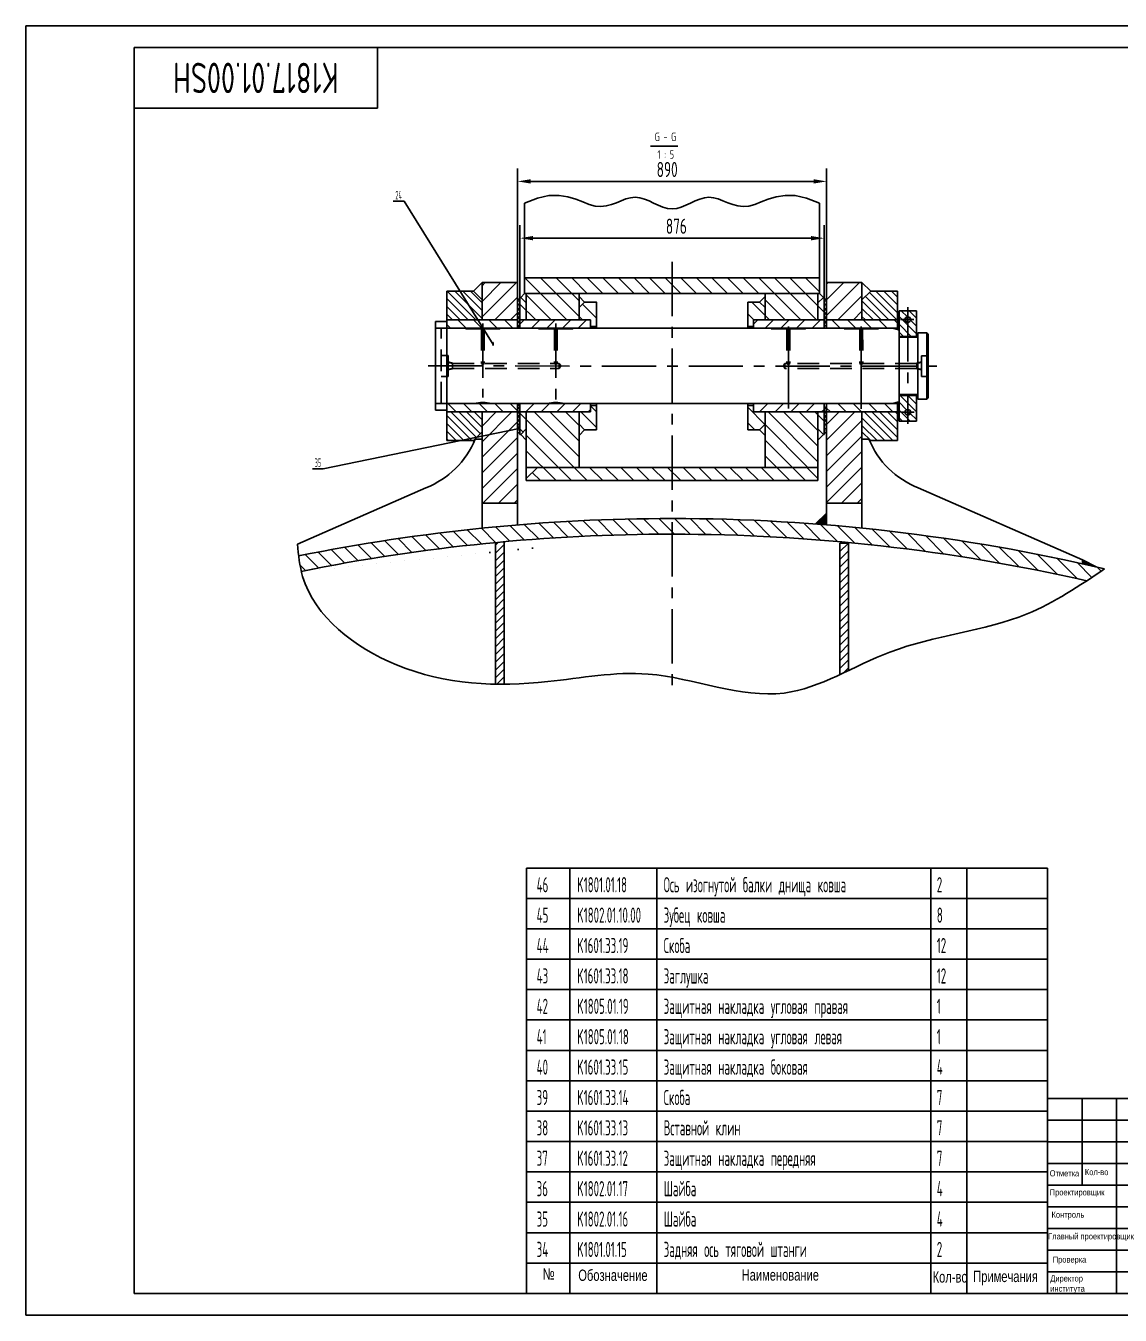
# Model space of a CAD drawing. Header units: millimetres. Extents: x 0 to 21000, y 0 to 14850.
# Drawn here: x 0 to 12608, y 0 to 14850 of the extents above; entities that cross this region are included whole.
import ezdxf
from ezdxf.enums import TextEntityAlignment as Align

# ---------------------------------------------------------------- set-up
doc = ezdxf.new("R2010")
doc.units = ezdxf.units.MM
doc.header["$LTSCALE"] = 500
doc.linetypes.add('F', pattern=[0.75, 0.5, -0.25])
doc.linetypes.add('G', pattern=[2, 1.25, -0.25, 0.25, -0.25])
for name, color, linetype in [('01', 7, 'Continuous'), ('02', 1, 'Continuous'), ('04', 2, 'F'), ('05', 4, 'G'), ('08', 1, 'Continuous'), ('11', 3, 'Continuous'), ('THICK', 7, 'Continuous')]:
    doc.layers.add(name, color=color, linetype=linetype)
doc.styles.add('HZLIB', font='TXT.shx', dxfattribs={"width": 0.5, "height": 175})
doc.styles.get("Standard").update_dxf_attribs({"font": 'isocp', "width": 0.707, "bigfont": 'intecad.shx'})
doc.dimstyles.new('INTE', dxfattribs={"dimscale": 50, "dimtxt": 3.5, "dimasz": 3, "dimexe": 3, "dimexo": 0, "dimgap": 1, "dimtad": 1, "dimdec": 3, "dimdsep": 46, "dimtxsty": 'Standard', "dimcen": 0, "dimclrd": 1, "dimclre": 1, "dimclrt": 3, "dimadec": 4, "dimazin": 0, "dimtfac": 1, "dimtdec": 3, "dimtmove": 0, "dimatfit": 0, "dimfxl": 0, "dimarcsym": 0})
pattern_1 = [(135, (-21492.16, -3377.96), (-89.80256, -89.80256), [])]
pattern_2 = [(45, (2329.9, 6773.44), (-89.8026, 89.8026), [])]
pattern_3 = [(45, (2329.896, 6773.435), (-44.9013, 44.9013), [])]

# ---------------------------------------------------------------- blocks, each defined once
blk = doc.blocks.new('*D159')
at = {"layer": '08', "color": 1, "lineweight": -2}
for p, q in [((5665, 11746), (5665, 13208)), ((9225, 11893), (9225, 13208)), ((5815, 13058), (9075, 13058))]:
    blk.add_line(p, q, dxfattribs=at)
at = {"layer": '08', "color": 1}
for points in [[(5815, 13083), (5815, 13033), (5665, 13058)], [(9075, 13083), (9075, 13033), (9225, 13058)]]:
    blk.add_solid(points, dxfattribs=at)
at = {"layer": 'Defpoints', "color": 0}
for p in [(9225, 13058), (9225, 11893), (5665, 11746)]:
    blk.add_point(p, dxfattribs=at)
at = {"layer": '08', "color": 3, "insert": (7389, 13195), "char_height": 175, "attachment_point": 5}
blk.add_mtext('890', dxfattribs=at)
blk = doc.blocks.new('*D160')
at = {"layer": '08', "color": 1, "lineweight": -2}
for p, q in [((5693, 11723), (5693, 12554)), ((9197, 11723), (9197, 12554)), ((9047, 12404), (5843, 12404))]:
    blk.add_line(p, q, dxfattribs=at)
at = {"layer": '08', "color": 1}
for points in [[(5843, 12429), (5843, 12379), (5693, 12404)], [(9047, 12429), (9047, 12379), (9197, 12404)]]:
    blk.add_solid(points, dxfattribs=at)
at = {"layer": 'Defpoints', "color": 0}
for p in [(5693, 12404), (5693, 11723), (9197, 11723)]:
    blk.add_point(p, dxfattribs=at)
at = {"layer": '08', "color": 3, "insert": (7495, 12542), "char_height": 175, "attachment_point": 5}
blk.add_mtext('876', dxfattribs=at)
blk = doc.blocks.new('*U105', base_point=(251.96, 168.31))
at = {"layer": '01'}
for p, q in [((251.96, 168.31), (251.96, 182.31)), ((195.96, 168.31), (251.96, 168.31))]:
    blk.add_line(p, q, dxfattribs=at)
blk = doc.blocks.new('*U106')
at = {"layer": '04'}
blk.add_blockref('*U105', (0, 0), dxfattribs=at)
blk = doc.blocks.new('*U107')
at = {"layer": '01'}
for points in [[(415, 292), (25, 292)], [(25, 292), (25, 5)], [(25, 5), (415, 5)]]:
    blk.add_lwpolyline(points, dxfattribs=at)
at = {"layer": '02'}
for points in [[(420, 297), (0, 297)], [(0, 297), (0, 0)], [(0, 0), (420, 0)]]:
    blk.add_lwpolyline(points, dxfattribs=at)

msp = doc.modelspace()

# ---------------------------------------------------------------- hatches: boundary and pattern name
at = {"layer": '01'}
msp.add_hatch(color=256, dxfattribs=at).paths.add_polyline_path([(9225.1963, 9236.3097), (9225.1963, 9102.064, 0.0014916738), (9096.2443, 9112.3)])
at = {"layer": '02', "linetype": 'Continuous'}
h = msp.add_hatch(dxfattribs=at)
h.set_pattern_fill('LINE', color=1, scale=40, angle=45, style=0)
h.set_pattern_definition(pattern_2)
h.paths.add_polyline_path([(5665.1963, 10210.1703), (5257.1963, 10126.0031), (5257.1963, 9351.2595), (5665.1963, 9351.2595)])
h.paths.add_polyline_path([(5665.1963, 10402.5835), (5257.1963, 10402.5835), (5257.1963, 10126.0031), (5665.1963, 10210.1703)])
h.paths.add_polyline_path([(5665.1963, 11892.5835), (5257.1963, 11892.5835), (5257.1963, 11462.5835), (5665.1963, 11462.5835)])
at = {"layer": '02'}
h = msp.add_hatch(dxfattribs=at)
h.set_pattern_fill('ANSI31', color=256, scale=40, angle=90, style=0)
h.set_pattern_definition(pattern_1)
h.paths.add_polyline_path([(5893.1963, 9764.5835), (5765.1963, 9636.5835), (5765.1963, 9612.5835), (7445.1963, 9612.5835), (7445.1963, 9764.5835)])
h.paths.add_polyline_path([(9125.1963, 9612.5835), (9125.1963, 9636.5835), (8997.1963, 9764.5835), (7445.1963, 9764.5835), (7445.1963, 9612.5835)])
h.paths.add_polyline_path([(9125.1963, 9764.5835), (9125.1963, 10402.5835), (8517.1963, 10402.5835), (8517.1963, 9764.5835)])
h.paths.add_polyline_path([(6373.1963, 10402.5835), (5765.1963, 10402.5835), (5765.1963, 9764.5835), (6373.1963, 9764.5835)])
h.paths.add_polyline_path([(5765.1963, 11766.5835), (5765.1963, 11462.5835), (6373.1963, 11462.5835), (6373.1963, 11766.5835)])
h.paths.add_polyline_path([(9125.1963, 11462.5835), (9125.1963, 11766.5835), (8517.1963, 11766.5835), (8517.1963, 11462.5835)])
h.paths.add_polyline_path([(9145.1963, 11766.5835), (9145.1963, 11946.5835), (7445.1963, 11946.5835), (7445.1963, 11766.5835)])
h.paths.add_polyline_path([(8385.1963, 11462.5835), (8517.1963, 11462.5835), (8517.1963, 11604.5835), (8453.1963, 11668.5835), (8317.1963, 11668.5835), (8317.1963, 11388.5835), (8385.1963, 11388.5835)])
h.paths.add_polyline_path([(8453.1963, 10196.5835), (8517.1963, 10260.5835), (8517.1963, 10402.5835), (8385.1963, 10402.5835), (8385.1963, 10476.5835), (8317.1963, 10476.5835), (8317.1963, 10196.5835)])
h.paths.add_polyline_path([(9125.1963, 10206.5835), (9189.1963, 10142.5835), (9197.1963, 10142.5835), (9197.1963, 10402.5835), (9125.1963, 10402.5835)])
h.paths.add_polyline_path([(9197.1963, 11722.5835), (9189.1963, 11722.5835), (9125.1963, 11658.5835), (9125.1963, 11462.5835), (9197.1963, 11462.5835)])
h.paths.add_polyline_path([(6373.1963, 11604.5835), (6373.1963, 11462.5835), (6505.1963, 11462.5835), (6505.1963, 11388.5835), (6573.1963, 11388.5835), (6573.1963, 11668.5835), (6437.1963, 11668.5835)])
h.paths.add_polyline_path([(6505.1963, 10402.5835), (6373.1963, 10402.5835), (6373.1963, 10260.5835), (6437.1963, 10196.5835), (6573.1963, 10196.5835), (6573.1963, 10476.5835), (6505.1963, 10476.5835)])
h.paths.add_polyline_path([(5765.1963, 10402.5835), (5693.1963, 10402.5835), (5693.1963, 10142.5835), (5701.1963, 10142.5835), (5765.1963, 10206.5835)])
h.paths.add_polyline_path([(5765.1963, 11658.5835), (5701.1963, 11722.5835), (5693.1963, 11722.5835), (5693.1963, 11462.5835), (5765.1963, 11462.5835)])
h = msp.add_hatch(dxfattribs=at)
h.set_pattern_fill('ANSI31', color=256, scale=40, angle=90, style=0)
h.set_pattern_definition(pattern_1)
h.paths.add_polyline_path([(5745.1963, 11946.5835), (5745.1963, 11766.5835), (7445.1963, 11766.5835), (7445.1963, 11946.5835)])
at = {"layer": '02', "linetype": 'Continuous'}
h = msp.add_hatch(dxfattribs=at)
h.set_pattern_fill('LINE', color=1, scale=40, angle=45, style=0)
h.set_pattern_definition(pattern_2)
h.paths.add_polyline_path([(9633.1963, 10007.2595), (9633.1963, 10402.5835), (9225.1963, 10402.5835), (9225.1963, 9351.2595), (9633.1963, 9351.2595)])
h.paths.add_polyline_path([(9633.1963, 11892.5835), (9225.1963, 11892.5835), (9225.1963, 11462.5835), (9633.1963, 11462.5835)])
at = {"layer": '02'}
h = msp.add_hatch(dxfattribs=at)
h.set_pattern_fill('LINE', color=256, scale=20, angle=135, style=0)
h.set_pattern_definition([(135, (2329.896, 6773.435), (-44.9013, -44.9013), [])])
h.paths.add_polyline_path([(5257.1963, 10402.5835), (4849.1963, 10402.5835), (4849.1963, 10072.5835), (4998.2447, 10072.5835), (5198.5093, 10113.8965), (5257.1963, 10172.5835)])
h.paths.add_polyline_path([(5198.5093, 10113.8965), (4998.2447, 10072.5835), (5157.1963, 10072.5835)], flags=17)
h.paths.add_polyline_path([(5003.1046, 11792.5835), (4849.1963, 11792.5835), (4849.1963, 11462.5835), (5208.4904, 11462.5835)])
h.paths.add_polyline_path([(5257.1963, 11692.5835), (5157.1963, 11792.5835), (5003.1046, 11792.5835), (5208.4904, 11462.5835), (5257.1963, 11462.5835)])
h.paths.add_polyline_path([(10041.1963, 10402.5835), (9633.1963, 10402.5835), (9633.1963, 10172.5835), (9733.1963, 10072.5835), (10041.1963, 10072.5835)])
h.paths.add_polyline_path([(10041.1963, 11792.5835), (9733.1963, 11792.5835), (9633.1963, 11692.5835), (9633.1963, 11462.5835), (10041.1963, 11462.5835)])
h = msp.add_hatch(dxfattribs=at)
h.set_pattern_fill('ANGLE', color=256, scale=5, angle=45, style=0)
h.set_pattern_definition([(45, (-21492.16, -3377.96), (-24.695704, 24.695704), [25.4, -9.525]), (135, (-21492.16, -3377.96), (-24.695704, -24.695704), [25.4, -9.525])])
h.paths.add_polyline_path([(5693.1963, 10481.4336), (5665.1963, 10481.4215), (5665.1963, 10161.4311), (5693.1963, 10161.4433)])
h.paths.add_polyline_path([(5665.1963, 11382.0304), (5693.1963, 11382.0183), (5693.1963, 11702.0183), (5665.1963, 11702.0305)])
h = msp.add_hatch(dxfattribs=at)
h.set_pattern_fill('ANGLE', color=256, scale=5, angle=45, style=0)
h.set_pattern_definition([(135, (36382.553, -3377.96), (24.695704, 24.695704), [25.4, -9.525]), (45, (36382.553, -3377.96), (24.695704, -24.695704), [25.4, -9.525])])
h.paths.add_polyline_path([(9197.1963, 10481.4336), (9225.1963, 10481.4215), (9225.1963, 10161.4311), (9197.1963, 10161.4433)])
h.paths.add_polyline_path([(9225.1963, 11382.0304), (9197.1963, 11382.0183), (9197.1963, 11702.0183), (9225.1963, 11702.0305)])
h = msp.add_hatch(dxfattribs=at)
h.set_pattern_fill('ANSI31', color=256, scale=40, angle=90, style=0)
h.set_pattern_definition(pattern_1)
h.paths.add_polyline_path([(5665.1963, 11366.5835), (5665.1963, 11462.5835), (4849.1963, 11462.5835), (4849.1963, 11366.5835)])
h.paths.add_polyline_path([(5665.1963, 10498.5835), (4849.1963, 10498.5835), (4849.1963, 10402.5835), (5665.1963, 10402.5835)])
h.paths.add_polyline_path([(10041.1963, 10498.5835), (9225.1963, 10498.5835), (9225.1963, 10402.5835), (10041.1963, 10402.5835)])
h.paths.add_polyline_path([(9225.1963, 11366.5835), (10041.1963, 11366.5835), (10041.1963, 11462.5835), (9225.1963, 11462.5835)])
h = msp.add_hatch(dxfattribs=at)
h.set_pattern_fill('ANSI31', color=256, scale=40, style=0)
h.set_pattern_definition([(45, (-21492.16, -3377.96), (-89.80256, 89.80256), [])])
h.paths.add_polyline_path([(9197.1963, 11366.5835), (9197.1963, 11462.5835), (8385.1963, 11462.5835), (8385.1963, 11366.5835)])
h.paths.add_polyline_path([(9197.1963, 10402.5835), (9197.1963, 10498.5835), (8385.1963, 10498.5835), (8385.1963, 10402.5835)])
h.paths.add_polyline_path([(6505.1963, 10402.5835), (6505.1963, 10498.5835), (5693.1963, 10498.5835), (5693.1963, 10402.5835)])
h.paths.add_polyline_path([(6505.1963, 11366.5835), (6505.1963, 11462.5835), (5693.1963, 11462.5835), (5693.1963, 11366.5835)])
h = msp.add_hatch(dxfattribs=at)
h.set_pattern_fill('ANSI31', color=256, scale=20, angle=90, style=0)
h.set_pattern_definition([(135, (-12384.057, 4761.58), (-44.90128, -44.90128), [])])
h.paths.add_polyline_path([(10261.1963, 10580.5835), (10249.1963, 10592.5835), (10161.1963, 10592.5835), (10161.1963, 10431.1835, -0.4142135624), (10193.1963, 10399.1835, -0.4142135624), (10161.1963, 10367.1835), (10161.1963, 10297.5835), (10261.1963, 10297.5835)])
h.paths.add_polyline_path([(10161.1963, 10592.5835), (10073.1963, 10592.5835), (10061.1963, 10580.5835), (10061.1963, 10297.5835), (10161.1963, 10297.5835), (10161.1963, 10367.1835, -0.4142135624), (10129.1963, 10399.1835, -0.4142135624), (10161.1963, 10431.1835)])
h.paths.add_polyline_path([(10161.1963, 11272.5835), (10249.1963, 11272.5835), (10261.1963, 11284.5835), (10261.1963, 11567.5835), (10161.1963, 11567.5835), (10161.1963, 11497.9835, -0.4142135624), (10193.1963, 11465.9835, -0.4142135624), (10161.1963, 11433.9835)])
h.paths.add_polyline_path([(10161.1963, 11433.9835, -0.4142135624), (10129.1963, 11465.9835, -0.4142135624), (10161.1963, 11497.9835), (10161.1963, 11567.5835), (10061.1963, 11567.5835), (10061.1963, 11284.5835), (10073.1963, 11272.5835), (10161.1963, 11272.5835)])
h = msp.add_hatch(dxfattribs=at)
h.set_pattern_fill('ANSI31', color=256, scale=10, style=0)
h.set_pattern_definition([(45, (-12384.057, 4761.58), (-22.45064, 22.45064), [])])
h.paths.add_polyline_path([(10161.1963, 11497.9835), (10161.1963, 11465.9835), (10129.1963, 11465.9835, -0.4142135624)])
h.paths.add_polyline_path([(10161.1963, 11497.9835, -0.4142135624), (10193.1963, 11465.9835), (10161.1963, 11465.9835)])
h.paths.add_polyline_path([(10161.1963, 11465.9835), (10193.1963, 11465.9835, -0.4142135624), (10161.1963, 11433.9835)])
h.paths.add_polyline_path([(10129.1963, 11465.9835), (10161.1963, 11465.9835), (10161.1963, 11433.9835, -0.4142135624)])
h = msp.add_hatch(dxfattribs=at)
h.set_pattern_fill('ANSI31', color=256, scale=10, style=0)
h.set_pattern_definition([(225, (33776.05, 13823.677), (22.45064, -22.45064), [])])
h.paths.add_polyline_path([(10161.1963, 10367.1835), (10161.1963, 10399.1835), (10129.1963, 10399.1835, 0.4142135624)])
h.paths.add_polyline_path([(10161.1963, 10367.1835, 0.4142135624), (10193.1963, 10399.1835), (10161.1963, 10399.1835)])
h.paths.add_polyline_path([(10161.1963, 10399.1835), (10193.1963, 10399.1835, 0.4142135624), (10161.1963, 10431.1835)])
h.paths.add_polyline_path([(10129.1963, 10399.1835), (10161.1963, 10399.1835), (10161.1963, 10431.1835, 0.4142135624)])
h = msp.add_hatch(dxfattribs=at)
h.set_pattern_fill('LINE', color=256, scale=40, angle=135, style=0)
h.set_pattern_definition([(135, (2329.9, 6773.44), (-89.8026, -89.8026), [])])
edge = h.paths.add_edge_path()
edge.add_arc((7445.1963, -12504.7405), 21680, 90, 101.44434875)
edge.add_spline(control_points=[(3143.5365, 8744.2153), (3150.9405, 8684.0744), (3160.5407, 8624.7038), (3174.2944, 8566.79)], knot_values=[10020.3268669508, 10020.3268669508, 10020.3268669508, 10020.3268669508, 10201.1644515041, 10201.1644515041, 10201.1644515041, 10201.1644515041], degree=3, periodic=0)
edge.add_arc((7445.1963, -12504.7405), 21500, 90, 101.4578271, ccw=False)
edge.add_line((7445.1963, 8995.2595), (7445.1963, 9175.2595))
edge = h.paths.add_edge_path()
edge.add_line((7445.1963, 9175.2595), (7445.1963, 8995.2595))
edge.add_arc((7445.1963, -12504.7405), 21500, 77.16145515, 90, ccw=False)
edge.add_spline(control_points=[(12222.5923, 8457.7614), (12291.3156, 8502.8783), (12359.7173, 8548.866), (12428.1191, 8594.8538)], knot_values=[0, 0, 0, 0, 243.87682243, 243.87682243, 243.87682243, 243.87682243], degree=3, periodic=0)
edge.add_arc((7445.1963, -12504.7405), 21680, 76.7123707, 90)
h = msp.add_hatch(dxfattribs=at)
h.set_pattern_fill('LINE', color=256, scale=20, angle=45, style=0)
h.set_pattern_definition(pattern_3)
edge = h.paths.add_edge_path()
edge.add_arc((7445.1963, -12504.7405), 21500, 95.16093132, 95.42856551)
edge.add_line((5411.1963, 8898.8303), (5411.1963, 7267.8686))
edge.add_spline(control_points=[(5411.1963, 7267.8686), (5444.5208, 7267.3061), (5477.8561, 7267.1554), (5511.1963, 7267.3918)], knot_values=[7222.005658874, 7222.005658874, 7222.005658874, 7222.005658874, 7321.8042094901, 7321.8042094901, 7321.8042094901, 7321.8042094901], degree=3, periodic=0)
edge.add_line((5511.1963, 7267.3918), (5511.1963, 8908.0978))
h = msp.add_hatch(dxfattribs=at)
h.set_pattern_fill('LINE', color=256, scale=20, angle=45, style=0)
h.set_pattern_definition(pattern_3)
edge = h.paths.add_edge_path()
edge.add_line((9479.1963, 8891.7766), (9379.1963, 8891.7766))
edge.add_line((9379.1963, 8891.7766), (9379.1963, 7377.2235))
edge.add_spline(control_points=[(9379.1963, 7377.2235), (9412.5079, 7392.6061), (9445.8318, 7408.2899), (9479.1963, 7424.0988)], knot_values=[3181.0249466487, 3181.0249466487, 3181.0249466487, 3181.0249466487, 3289.2607290553, 3289.2607290553, 3289.2607290553, 3289.2607290553], degree=3, periodic=0)
edge.add_line((9479.1963, 7424.0988), (9479.1963, 8891.7766))
at = {"layer": '05'}
h = msp.add_hatch(color=256, dxfattribs=at)
h.paths.add_polyline_path([(12173.1963, 8701.4356), (12263.0675, 8653.4356), (12173.1963, 8653.4356)])
h.paths.add_polyline_path([(12173.1963, 8653.4356), (12263.0675, 8653.4356), (12329.6761, 8617.8601, 0.0018504772)])

# ---------------------------------------------------------------- linework, layer by layer
for p, q in [((10061.1963, 11567.5835), (10061.1963, 10518.9835)), ((10261.1963, 11567.5835), (10061.1963, 11567.5835)), ((10276.6963, 11313.5835), (10276.6963, 10551.5835)), ((10378.2963, 10551.5835), (10378.2963, 11313.5835)), ((10397.3363, 11294.5435), (10378.2963, 11313.5835)), ((10397.3363, 11294.5435), (10397.3363, 10570.6235)), ((10397.3363, 10570.6235), (10378.2963, 10551.5835)), ((5768.7199, 5149.9993), (11768.72, 5149.9993)), ((5768.7199, 5149.9993), (5768.7199, 250)), ((6268.7199, 5149.9993), (6268.7199, 250)), ((7268.7196, 5149.9993), (7268.7196, 250)), ((10425.162, 5149.9993), (10425.162, 250)), ((10840.3624, 5149.9993), (10840.3624, 250)), ((11768.72, 5149.9993), (11768.72, 599.9999)), ((5768.7199, 4799.9993), (11768.72, 4799.9993)), ((5768.7199, 4449.9994), (11768.72, 4449.9994)), ((5768.7199, 4099.9995), (11768.72, 4099.9995)), ((5768.7199, 3749.9995), (11768.72, 3749.9995)), ((5768.7199, 3399.9995), (11768.72, 3399.9995)), ((5768.7199, 3049.9996), (11768.72, 3049.9996)), ((5768.7199, 2699.9996), (11768.72, 2699.9996)), ((5768.7199, 2349.9997), (11768.72, 2349.9997)), ((5768.7199, 1999.9998), (11768.72, 1999.9998)), ((5768.7199, 1649.9998), (11768.72, 1649.9998)), ((5768.7199, 1299.9998), (11768.72, 1299.9998)), ((5768.7199, 949.9999), (11768.72, 949.9999)), ((5768.7199, 599.9999), (11768.72, 599.9999))]:
    msp.add_line(p, q)
at = {"layer": '01'}
for p, q in [((7197.3511, 13462.9791), (7511.927, 13462.9791)), ((5745.1963, 11766.5835), (5745.1963, 12808.1164)), ((9145.1963, 11766.5835), (9145.1963, 12808.1164)), ((5665.1963, 11892.5835), (5257.1963, 11892.5835)), ((5665.1963, 11892.5835), (5665.1963, 11366.5835)), ((5665.1963, 11892.5835), (5665.1963, 11366.5835)), ((9225.1963, 11892.5835), (9225.1963, 11366.5835)), ((9225.1963, 11892.5835), (9633.1963, 11892.5835)), ((5701.1963, 11722.5835), (5745.1963, 11766.5835)), ((5765.1963, 11766.5835), (5765.1963, 11462.5835)), ((9125.1963, 11766.5835), (9125.1963, 11462.5835)), ((9189.1963, 11722.5835), (9145.1963, 11766.5835)), ((5693.1963, 11722.5835), (5701.1963, 11722.5835)), ((5693.1963, 11722.5835), (5693.1963, 11366.5835)), ((5701.1963, 11722.5835), (5765.1963, 11658.5835)), ((9189.1963, 11722.5835), (9125.1963, 11658.5835)), ((9197.1963, 11722.5835), (9189.1963, 11722.5835)), ((9197.1963, 11722.5835), (9197.1963, 11366.5835)), ((5665.1963, 10498.5835), (5665.1963, 9102.064)), ((5693.1963, 10498.5835), (5693.1963, 10142.5835)), ((5765.1963, 9612.5835), (5765.1963, 10402.5835)), ((6373.1963, 10402.5835), (6373.1963, 9764.5835)), ((8517.1963, 10402.5835), (8517.1963, 9764.5835)), ((9125.1963, 10402.5835), (9125.1963, 9612.5835)), ((9197.1963, 10498.5835), (9197.1963, 10142.5835)), ((9225.1963, 10498.5835), (9225.1963, 9102.064)), ((5693.1963, 10142.5835), (5701.1963, 10142.5835)), ((5765.1963, 10206.5835), (5701.1963, 10142.5835)), ((5765.1963, 10078.5835), (5701.1963, 10142.5835)), ((9125.1963, 10206.5835), (9189.1963, 10142.5835)), ((9125.1963, 10078.5835), (9189.1963, 10142.5835)), ((9197.1963, 10142.5835), (9189.1963, 10142.5835)), ((9125.1963, 9764.5835), (5765.1963, 9764.5835)), ((5893.1963, 9764.5835), (5765.1963, 9636.5835)), ((8997.1963, 9764.5835), (9125.1963, 9636.5835)), ((3129.6476, 8881.8308), (4609.8454, 9529.2298)), ((9125.1963, 9612.5835), (5765.1963, 9612.5835)), ((12173.1963, 8701.4356), (10280.5472, 9529.2298)), ((9096.2443, 9112.3), (9225.1963, 9236.3097))]:
    msp.add_line(p, q, dxfattribs=at)
at = {"layer": '01', "color": 7, "linetype": 'Continuous'}
for p, q in [((5157.1963, 11792.5835), (5257.1963, 11892.5835)), ((5257.1963, 11892.5835), (5257.1963, 11462.5835)), ((5745.1963, 11946.5835), (9145.1963, 11946.5835)), ((9225.1963, 11891.2595), (9225.1963, 11462.5835)), ((9633.1963, 11892.5835), (9633.1963, 11462.5835)), ((9733.1963, 11792.5835), (9633.1963, 11892.5835)), ((9633.1963, 11891.2595), (9633.1963, 11462.5835)), ((4849.1963, 11792.5835), (5157.1963, 11792.5835)), ((4849.1963, 10072.5835), (4849.1963, 11792.5835)), ((5157.1963, 11792.5835), (5257.1963, 11692.5835)), ((5745.1963, 11766.5835), (9145.1963, 11766.5835)), ((6373.1963, 11462.5835), (6373.1963, 11766.5835)), ((6437.1963, 11668.5835), (6373.1963, 11732.5835)), ((8453.1963, 11668.5835), (8517.1963, 11732.5835)), ((8517.1963, 11462.5835), (8517.1963, 11766.5835)), ((9733.1963, 11792.5835), (9633.1963, 11692.5835)), ((10041.1963, 11792.5835), (9733.1963, 11792.5835)), ((10041.1963, 11351.5378), (10041.1963, 11792.5835)), ((5665.3349, 11702.0304), (5693.3349, 11702.0183)), ((6437.1963, 11668.5835), (6373.1963, 11604.5835)), ((6573.1963, 11668.5835), (6437.1963, 11668.5835)), ((6573.1963, 11668.5835), (6573.1963, 11366.5835)), ((8317.1963, 11668.5835), (8317.1963, 11366.5835)), ((8317.1963, 11668.5835), (8453.1963, 11668.5835)), ((8453.1963, 11668.5835), (8517.1963, 11604.5835)), ((9225.0577, 11702.0304), (9197.0577, 11702.0183)), ((4721.1963, 11442.5835), (4849.1963, 11442.5835)), ((4721.1963, 10422.5835), (4721.1963, 11442.5835)), ((5665.1963, 11462.5835), (4849.1963, 11462.5835)), ((5693.1963, 11462.5835), (6505.1963, 11462.5835)), ((6505.1963, 11462.5835), (6505.1963, 11366.5835)), ((8385.1963, 11462.5835), (8385.1963, 11366.5835)), ((9197.1963, 11462.5835), (8385.1963, 11462.5835)), ((9225.1963, 11462.5835), (10041.1963, 11462.5835)), ((10261.1963, 11567.5835), (10261.1963, 11262.7835)), ((4721.1963, 11366.5835), (10041.1963, 11366.5835)), ((5065.1963, 11366.5835), (5065.1963, 11366.5835)), ((5071.1963, 11360.5835), (5459.1963, 11360.5835)), ((5465.1963, 11366.5835), (5465.1963, 11366.5835)), ((5665.1963, 11382.0304), (5693.1963, 11382.0183)), ((5905.1963, 11366.5835), (5905.1963, 11366.5835)), ((5911.1963, 11360.5835), (6299.1963, 11360.5835)), ((6305.1963, 11366.5835), (6305.1963, 11366.5835)), ((6505.1963, 11388.5835), (6573.1963, 11388.5835)), ((8385.1963, 11388.5835), (8317.1963, 11388.5835)), ((8585.1963, 11366.5835), (8585.1963, 11366.5835)), ((8591.1963, 11360.5835), (8979.1963, 11360.5835)), ((8985.1963, 11366.5835), (8985.1963, 11366.5835)), ((9425.1963, 11366.5835), (9425.1963, 11366.5835)), ((9431.1963, 11360.5835), (9819.1963, 11360.5835)), ((9825.1963, 11366.5835), (9825.1963, 11366.5835)), ((10041.1963, 11351.5378), (9984.9963, 11366.5835)), ((10061.1963, 11346.1835), (10041.1963, 11351.5378)), ((10276.6963, 11313.5835), (10378.2963, 11313.5835)), ((10073.1963, 11272.5835), (10061.1963, 11284.5835)), ((10061.1963, 11262.7835), (10261.1963, 11262.7835)), ((10073.1963, 11272.5835), (10073.1963, 11262.7835)), ((10249.1963, 11272.5835), (10073.1963, 11272.5835)), ((10261.1963, 11284.5835), (10249.1963, 11272.5835)), ((10249.1963, 11272.5835), (10249.1963, 11262.7835)), ((10261.1963, 11262.7835), (10276.6963, 11262.7835)), ((10061.1963, 10297.5835), (10061.1963, 10932.5835)), ((10073.1963, 10592.5835), (10061.1963, 10580.5835)), ((10073.1963, 10602.3631), (10073.1963, 10592.5835)), ((10249.1963, 10592.5835), (10073.1963, 10592.5835)), ((10073.9163, 10602.3835), (10261.1963, 10602.3835)), ((10249.1963, 10602.3835), (10249.1963, 10592.5835)), ((10261.1963, 10580.5835), (10249.1963, 10592.5835)), ((10261.1963, 10602.3835), (10261.1963, 10297.5835)), ((10261.1963, 10602.3835), (10263.9763, 10602.3835)), ((10261.2963, 10452.5835), (10261.2963, 10602.3835)), ((10276.6963, 10551.5835), (10378.2963, 10551.5835)), ((4721.1963, 10498.5835), (10041.1963, 10498.5835)), ((4721.1963, 10422.5835), (4849.1963, 10422.5835)), ((5665.1963, 10402.5835), (4849.1963, 10402.5835)), ((5257.1963, 10402.5835), (5257.1963, 9064.5677)), ((5665.1963, 10481.4215), (5693.1963, 10481.4336)), ((5693.1963, 10402.5835), (6505.1963, 10402.5835)), ((6505.1963, 10498.5835), (6505.1963, 10402.5835)), ((6505.1963, 10476.5835), (6573.1963, 10476.5835)), ((6573.1963, 10498.5835), (6573.1963, 10196.5835)), ((8317.1963, 10498.5835), (8317.1963, 10196.5835)), ((8385.1963, 10476.5835), (8317.1963, 10476.5835)), ((8385.1963, 10498.5835), (8385.1963, 10402.5835)), ((9197.1963, 10402.5835), (8385.1963, 10402.5835)), ((9225.1963, 10402.5835), (10041.1963, 10402.5835)), ((9225.1963, 10402.5835), (9225.1963, 9102.064)), ((9633.1963, 10402.5835), (9633.1963, 9064.5677)), ((9633.1963, 10402.5835), (9633.1963, 9064.5677)), ((10041.1963, 10513.6291), (9984.9963, 10498.5835)), ((10061.1963, 10518.9835), (10041.1963, 10513.6291)), ((10041.1963, 10072.5835), (10041.1963, 10513.6291)), ((6437.1963, 10196.5835), (6373.1963, 10260.5835)), ((8453.1963, 10196.5835), (8517.1963, 10260.5835)), ((10061.1963, 10297.5835), (10261.1963, 10297.5835)), ((5257.1963, 10172.5835), (5157.1963, 10072.5835)), ((5257.1963, 10172.5835), (5157.1963, 10072.5835)), ((5665.3349, 10161.4312), (5693.3349, 10161.4433)), ((6437.1963, 10196.5835), (6373.1963, 10132.5835)), ((6573.1963, 10196.5835), (6437.1963, 10196.5835)), ((8317.1963, 10196.5835), (8453.1963, 10196.5835)), ((8453.1963, 10196.5835), (8517.1963, 10132.5835)), ((9225.0577, 10161.4312), (9197.0577, 10161.4433)), ((9633.1963, 10172.5835), (9733.1963, 10072.5835)), ((4849.1963, 10072.5835), (5157.1963, 10072.5835)), ((5166.3554, 10063.4243), (5157.1963, 10072.5835)), ((5257.1963, 10088.8629), (5177.1963, 10088.8629)), ((9633.1963, 10088.8629), (9713.1963, 10088.8629)), ((9633.1963, 10007.2595), (9633.1963, 9064.5677)), ((9724.0372, 10063.4243), (9733.1963, 10072.5835)), ((10041.1963, 10072.5835), (9733.1963, 10072.5835)), ((5257.1963, 9351.2595), (5665.1963, 9351.2595)), ((9633.1963, 9351.2595), (9225.1963, 9351.2595)), ((5411.1963, 7267.8686), (5411.1963, 8898.8303)), ((5511.1963, 8908.0978), (5511.1963, 7267.3918)), ((9379.1963, 8891.7766), (9379.1963, 7377.2235)), ((9479.1963, 8891.7766), (9379.1963, 8891.7766)), ((9479.1963, 7424.0988), (9479.1963, 8891.7766)), ((12173.1963, 8701.4356), (12173.1963, 8653.4356))]:
    msp.add_line(p, q, dxfattribs=at)
at = {"layer": '01'}
for centre in [(10161.1963, 11465.9835), (10161.1963, 10399.1835)]:
    msp.add_circle(centre, 32, dxfattribs=at)
at = {"layer": '01', "color": 7, "linetype": 'Continuous'}
for centre, radius, start, end in [((5060.804, 11360.5835), 6, 30, 90), ((5071.1963, 11366.5835), 6, 210, 270), ((5459.1963, 11366.5835), 6, 270, 330), ((5469.5886, 11360.5835), 6, 90, 150), ((5900.804, 11360.5835), 6, 30, 90), ((5911.1963, 11366.5835), 6, 210, 270), ((6299.1963, 11366.5835), 6, 270, 330), ((6309.5886, 11360.5835), 6, 90, 150), ((8580.804, 11360.5835), 6, 30, 90), ((8591.1963, 11366.5835), 6, 210, 270), ((8979.1963, 11366.5835), 6, 270, 330), ((8989.5886, 11360.5835), 6, 90, 150), ((9420.804, 11360.5835), 6, 30, 90), ((9431.1963, 11366.5835), 6, 210, 270), ((9819.1963, 11366.5835), 6, 270, 330), ((9829.5886, 11360.5835), 6, 90, 150), ((10073.9163, 10589.6635), 12.72, 90, 180), ((10263.9763, 10589.6635), 12.72, 0, 90), ((7445.1963, -12504.7405), 21680, 90, 101.44434875), ((7445.1963, -12504.7405), 21680, 76.7123707, 90), ((7445.1963, -12504.7405), 21500, 90, 101.4578271), ((7445.1963, -12504.7405), 21500, 77.16145515, 90)]:
    msp.add_arc(centre, radius, start, end, dxfattribs=at)
at = {"layer": '01'}
for centre, radius, start, end in [((5265.1963, 10087.9168), 422.6667, 76.31445317, 103.68554683), ((6105.1963, 10087.9168), 422.6667, 76.31445317, 103.68554683), ((4237.1963, 10474.4222), 1016, 291.51720347, 337.69805708), ((10653.1963, 10474.4222), 1016, 202.30194292, 248.48279653)]:
    msp.add_arc(centre, radius, start, end, dxfattribs=at)
at = {"layer": '02'}
for p, q in [((4357.544, 12829.8266), (4233.544, 12829.8266)), ((5384.1119, 11180.4066), (4357.544, 12829.8266)), ((5682.0944, 10213.6562), (3427.6048, 9748.5729)), ((3427.6048, 9748.5729), (3303.6048, 9748.5729))]:
    msp.add_line(p, q, dxfattribs=at)
msp.add_lwpolyline([(5745.1963, 12808.1164), (5894.9562, 12866.6203), (6026.8695, 12893.6476), (6143.0112, 12895.9718), (6245.4567, 12880.3664), (6336.2811, 12853.6047), (6417.5596, 12822.4601), (6491.3674, 12793.7062), (6559.7796, 12774.1164), (6624.5949, 12768.7375), (6686.5049, 12775.7101), (6745.9247, 12791.4484), (6803.2692, 12812.3664), (6858.9536, 12834.8781), (6913.3929, 12855.3976), (6967.0021, 12870.339), (7020.1963, 12876.1164), (7073.3213, 12870.2726), (7126.4463, 12854.8664), (7179.5713, 12833.0851), (7232.6963, 12808.1164), (7285.8213, 12783.1476), (7338.9463, 12761.3664), (7392.0713, 12745.9601), (7445.1963, 12740.1164), (7498.3213, 12745.9601), (7551.4463, 12761.3664), (7604.5713, 12783.1476), (7657.6963, 12808.1164), (7710.8213, 12833.0851), (7763.9463, 12854.8664), (7817.0713, 12870.2726), (7870.1963, 12876.1164), (7923.3905, 12870.339), (7976.9997, 12855.3976), (8031.439, 12834.8781), (8087.1234, 12812.3664), (8144.4679, 12791.4484), (8203.8877, 12775.7101), (8265.7977, 12768.7375), (8330.613, 12774.1164), (8399.0252, 12793.7062), (8472.833, 12822.4601), (8554.1115, 12853.6047), (8644.9359, 12880.3664), (8747.3814, 12895.9718), (8863.5231, 12893.6476), (8995.4364, 12866.6203), (9145.1963, 12808.1164)], dxfattribs=at)
at = {"layer": '02', "color": 1, "linetype": 'Continuous'}
msp.add_open_spline([(12428.1191, 8594.8538), (12138.3111, 8400.0106), (11388.5726, 7895.9478), (10028.8525, 7805.4833), (8678.3742, 6902.8857), (7304.5138, 7518.1069), (5820.6987, 7222.585), (4336.4436, 7271.8329), (3209.5663, 8131.8251), (3140.543, 8754.2162), (3129.6476, 8881.8308)], degree=3, knots=[0, 0, 0, 0, 1033.2694947094, 2673.0864101713, 3979.2629033614, 5561.4251920328, 6719.9722900214, 8474.2830640524, 9959.2112322057, 10338.0676322645, 10338.0676322645, 10338.0676322645, 10338.0676322645], dxfattribs=at)
at = {"layer": '04', "color": 2, "linetype": 'F'}
for p, q in [((4785.1963, 10498.5835), (4785.1963, 11366.5835)), ((5249.1963, 11360.5835), (5249.1963, 10960.5835)), ((5281.1963, 11360.5835), (5281.1963, 10960.5835)), ((6089.1963, 11360.5835), (6089.1963, 10960.5835)), ((6121.1963, 11360.5835), (6121.1963, 10960.5835)), ((8769.1963, 11360.5835), (8769.1963, 10960.5835)), ((8801.1963, 11360.5835), (8801.1963, 10960.5835)), ((9608.8168, 11360.5835), (9609.1963, 10960.5835)), ((9640.8168, 11360.5835), (9641.1963, 10960.5835)), ((4785.1963, 11052.4115), (4865.1963, 11052.3769)), ((4865.1963, 10812.3769), (4865.1963, 11052.3769)), ((10317.3363, 11050.0156), (10397.3363, 11049.9809)), ((10317.3363, 11050.0156), (10317.3363, 10810.0156)), ((4917.1963, 10964.8439), (4865.1963, 10979.0724)), ((4917.1963, 10960.5835), (4865.1963, 10970.8438)), ((4917.1963, 10904.5835), (4865.1963, 10894.3232)), ((4917.1963, 10900.3231), (4865.1963, 10886.0945)), ((4917.1963, 10964.8439), (4917.1963, 10900.3231)), ((4917.1963, 10904.5835), (6145.1963, 10904.5835)), ((5265.1963, 10948.7026), (5249.1963, 10960.5835)), ((5265.1963, 10948.7026), (5249.1963, 10960.5835)), ((5281.1963, 10960.5835), (5265.1963, 10948.7026)), ((5281.1963, 10960.5835), (5265.1963, 10948.7026)), ((6105.1963, 10948.7026), (6089.1963, 10960.5835)), ((6105.1963, 10948.7026), (6089.1963, 10960.5835)), ((6121.1963, 10960.5835), (6105.1963, 10948.7026)), ((6121.1963, 10960.5835), (6105.1963, 10948.7026)), ((6145.1963, 10960.5835), (6162.6052, 10932.5835)), ((6145.1963, 10960.5835), (6145.1963, 10904.5835)), ((6145.1963, 10960.5835), (6162.6052, 10932.5835)), ((6145.1963, 10960.5835), (6145.1963, 10904.5835)), ((6162.6052, 10932.5835), (6145.1963, 10904.5835)), ((6162.6052, 10932.5835), (6145.1963, 10904.5835)), ((8745.1963, 10960.5835), (8727.7874, 10932.5835)), ((8745.1963, 10960.5835), (8727.7874, 10932.5835)), ((8727.7874, 10932.5835), (8745.1963, 10904.5835)), ((8727.7874, 10932.5835), (8745.1963, 10904.5835)), ((8745.1963, 10960.5835), (8745.1963, 10904.5835)), ((8745.1963, 10960.5835), (8745.1963, 10904.5835)), ((10265.3363, 10904.5835), (8745.1963, 10904.5835)), ((8769.1963, 10960.5835), (8785.1963, 10948.7026)), ((8769.1963, 10960.5835), (8785.1963, 10948.7026)), ((8785.1963, 10948.7026), (8801.1963, 10960.5835)), ((8785.1963, 10948.7026), (8801.1963, 10960.5835)), ((9609.1963, 10960.5835), (9625.1963, 10948.7026)), ((9609.1963, 10960.5835), (9625.1963, 10948.7026)), ((9625.1963, 10948.7026), (9641.1963, 10960.5835)), ((9625.1963, 10948.7026), (9641.1963, 10960.5835)), ((10265.3363, 10964.8439), (10317.3363, 10979.0724)), ((10265.3363, 10960.5835), (10317.3363, 10970.8438)), ((10265.3363, 10964.8439), (10265.3363, 10900.3231)), ((10265.3363, 10904.5835), (10317.3363, 10894.3232)), ((10265.3363, 10900.3231), (10317.3363, 10886.0945)), ((4785.1963, 10812.4115), (4865.1963, 10812.3769)), ((10317.3363, 10810.0156), (10397.3363, 10809.9809))]:
    msp.add_line(p, q, dxfattribs=at)
at = {"layer": '04'}
for p, q in [((4917.1963, 10960.5835), (6145.1963, 10960.5835)), ((10265.3363, 10960.5835), (8745.1963, 10960.5835))]:
    msp.add_line(p, q, dxfattribs=at)
at = {"layer": '05', "color": 4, "linetype": 'G'}
for p, q in [((7445.1963, 12132.1548), (7445.1963, 7164.9331)), ((10161.1963, 11608.3113), (10161.1963, 10264.5642)), ((10232.3391, 11465.9835), (10076.6242, 11465.9835)), ((5265.1963, 11420.0099), (5265.1963, 10570.6235)), ((6105.1963, 11420.0099), (6105.1963, 10570.6235)), ((6105.1963, 11420.0099), (6105.1963, 10448.3064)), ((8785.1963, 10859.8185), (8785.1963, 11388.347)), ((8785.1963, 10443.6398), (8785.1963, 11388.347)), ((9625.1963, 10859.8185), (9625.1963, 11388.347)), ((9625.1963, 10440.1584), (9625.1963, 11388.347)), ((4637.0139, 10932.4757), (10495.6761, 10929.9383)), ((10232.6546, 10399.1835), (10078.5735, 10399.1835))]:
    msp.add_line(p, q, dxfattribs=at)
at = {"layer": '05'}
msp.add_line((12173.1963, 8701.4356), (12329.6761, 8617.8601), dxfattribs=at)
at = {"layer": 'THICK'}
for p, q in [((11768.72, 2495.32), (11768.72, 250)), ((11768.72, 2495.32), (20750, 2495.32)), ((12167.7589, 2494.2371), (12167.7589, 2495.32)), ((12167.888, 1497.4), (12167.888, 2495.32)), ((12567.056, 250), (12567.056, 2495.32)), ((11768.72, 1746.88), (14762.48, 1746.88)), ((11768.72, 1497.4), (14762.48, 1497.4)), ((11768.72, 250), (20750, 250))]:
    msp.add_line(p, q, dxfattribs=at)
at = {"layer": 'THICK', "color": 3}
for p, q in [((11768.72, 2245.84), (14762.48, 2245.84)), ((11768.72, 1996.36), (14762.48, 1996.36)), ((11768.72, 1247.92), (14762.48, 1247.92)), ((11768.72, 998.44), (14762.48, 998.44)), ((11768.72, 748.96), (14762.48, 748.96)), ((11768.72, 499.48), (14762.48, 499.48))]:
    msp.add_line(p, q, dxfattribs=at)

# ---------------------------------------------------------------- block references
at = {"layer": '02', "xscale": 50, "yscale": 50, "zscale": 50}
msp.add_blockref('*U107', (0, 0), dxfattribs=at)
at = {"layer": '02', "xscale": 50, "yscale": 50}
msp.add_blockref('*U106', (4050, 13900), dxfattribs=at)

# ---------------------------------------------------------------- texts
at = {"style": 'HZLIB', "width": 0.5}
for s, p in [('46', (5885.3866, 4869.9993)), ('K1801.01.18', (6352.0532, 4869.9993)), ('Ось изогнутой балки днища ковша', (7348.8231, 4869.9993)), ('2', (10495.162, 4869.9993)), ('45', (5885.3866, 4519.9994)), ('K1802.01.10.00', (6352.0532, 4519.9994)), ('Зубец ковша', (7348.8231, 4519.9994)), ('8', (10495.162, 4519.9994)), ('44', (5885.3866, 4169.9994)), ('K1601.33.19', (6352.0532, 4169.9994)), ('Скоба', (7348.8231, 4169.9994)), ('12', (10495.162, 4169.9994)), ('43', (5885.3866, 3819.9995)), ('K1601.33.18', (6352.0532, 3819.9995)), ('Заглушка', (7348.8231, 3819.9995)), ('12', (10495.162, 3819.9995)), ('42', (5885.3866, 3469.9995)), ('K1805.01.19', (6352.0532, 3469.9995)), ('Защитная накладка угловая правая', (7348.8231, 3469.9995)), ('1', (10495.162, 3469.9995)), ('41', (5885.3866, 3119.9996)), ('K1805.01.18', (6352.0532, 3119.9996)), ('Защитная накладка угловая левая', (7348.8231, 3119.9996)), ('1', (10495.162, 3119.9996)), ('40', (5885.3866, 2769.9996)), ('K1601.33.15', (6352.0532, 2769.9996)), ('Защитная накладка боковая', (7348.8231, 2769.9996)), ('4', (10495.162, 2769.9996)), ('39', (5885.3866, 2419.9997)), ('K1601.33.14', (6352.0532, 2419.9997)), ('Скоба', (7348.8231, 2419.9997)), ('7', (10495.162, 2419.9997)), ('38', (5885.3866, 2069.9997)), ('K1601.33.13', (6352.0532, 2069.9997)), ('Вставной клин', (7348.8231, 2069.9997)), ('7', (10495.162, 2069.9997)), ('37', (5885.3866, 1719.9998)), ('K1601.33.12', (6352.0532, 1719.9998)), ('Защитная накладка передняя', (7348.8231, 1719.9998)), ('7', (10495.162, 1719.9998)), ('36', (5885.3866, 1369.9998)), ('K1802.01.17', (6352.0532, 1369.9998)), ('Шайба', (7348.8231, 1369.9998)), ('4', (10495.162, 1369.9998)), ('35', (5885.3866, 1019.9999)), ('K1802.01.16', (6352.0532, 1019.9999)), ('Шайба', (7348.8231, 1019.9999)), ('4', (10495.162, 1019.9999)), ('34', (5885.3866, 669.9999)), ('K1801.01.15', (6352.0532, 669.9999)), ('Задняя ось тяговой штанги', (7348.8231, 669.9999)), ('2', (10495.162, 669.9999))]:
    msp.add_text(s, height=175, dxfattribs=at).set_placement(p)
at = {"layer": '02', "width": 0.954386}
for p, p2 in [((5372.1119, 11160.4066), (5396.1119, 11160.4066)), ((5670.0944, 10193.6562), (5694.0944, 10193.6562))]:
    msp.add_text('\\M+5A1F1', height=40, dxfattribs=at).set_placement(p, p2, align=Align.FIT)
at = {"layer": '02', "attachment_point": 1}
for s, insert, char_height in [('{\\fArial|b0|i0|c204|p34;\\C0;Отметка}', (11795.7011, 1669.1224), 70), ('{\\fArial|b0|i0|c204|p34;\\C0;Кол-во}', (12200.6424, 1683.1872), 70), ('{\\fArial|b0|i0|c204|p34;\\C0;Проектировщик}', (11795.5882, 1450), 70), ('{\\fArial|b0|i0|c204|p34;\\C0;Контроль}', (11816.7156, 1193.0421), 70), ('{\\fArial|b0|i0|c204|p34;\\C0;Главный проектировщик}', (11777.9821, 943.3923), 70), ('{\\fArial|b0|i0|c204|p34;\\C0;Проверка}', (11830.8005, 676.1616), 70), ('{\\fArial|b0|i0|c204|p34;\\C0;№}', (5954.5899, 540.6805), 130), ('{\\fArial|b0|i0|c204|p34;\\C0;Обозначение}', (6364.8358, 525.4585), 130), ('{\\fArial|b0|i0|c204|p34;\\C0;Наименование}', (8246.3314, 528.5402), 130), ('{\\fArial|b0|i0|c204|p34;\\C0;Кол-во}', (10446.6994, 505.9746), 130), ('{\\fArial|b0|i0|c204|p34;\\C0;Примечания}', (10914.2807, 511.6747), 130)]:
    msp.add_mtext(s, dxfattribs=dict(at, insert=insert, char_height=char_height))
at = {"layer": '02', "insert": (11802.6307, 458.1576), "char_height": 70, "width": 3.521271, "attachment_point": 1}
msp.add_mtext('{\\fArial|b0|i0|c204|p34;\\C0;Директор института}', dxfattribs=at)
at = {"layer": '11', "width": 0.693499}
msp.add_text('K1817.01.00SH', height=350, rotation=180, dxfattribs=at).set_placement((3603.3011, 14425), (1696.6989, 14425), align=Align.FIT)
at = {"layer": '11', "width": 0.707}
for s, p in [('G - G', (7246.0432, 13493.1827)), ('1 : 5', (7277.8185, 13289.983))]:
    msp.add_text(s, height=98, dxfattribs=at).set_placement(p, align=Align.BOTTOM_LEFT)
at = {"layer": '11'}
for s, width, p, p2 in [('24', 0.556706, (4258.344, 12849.8266), (4332.744, 12849.8266)), ('35', 0.581958, (3328.4048, 9768.5729), (3402.8048, 9768.5729))]:
    msp.add_text(s, height=98.99495, dxfattribs=dict(at, width=width)).set_placement(p, p2, align=Align.FIT)

# ---------------------------------------------------------------- dimensions: what is measured, and where the dimension line sits
at = {"layer": '08'}
for base, p1, p2, text, picture, middle in [((9225.1963, 13057.586), (5665.1963, 11745.8523), (9225.1963, 11892.5835), '890', '*D159', (7389.1047, 13057.586)), ((5693.1963, 12404.4737), (9197.1963, 11722.5835), (5693.1963, 11722.5835), '876', '*D160', (7495.3006, 12404.4737))]:
    dim = msp.add_linear_dim(base=base, p1=p1, p2=p2, text=text, dimstyle='INTE', override={"dimcen": 1245}, dxfattribs=at)
    dim.commit()
    dim.dimension.update_dxf_attribs({"geometry": picture, "text_midpoint": middle, "dimtype": 160})

doc.saveas('drawing.dxf')
